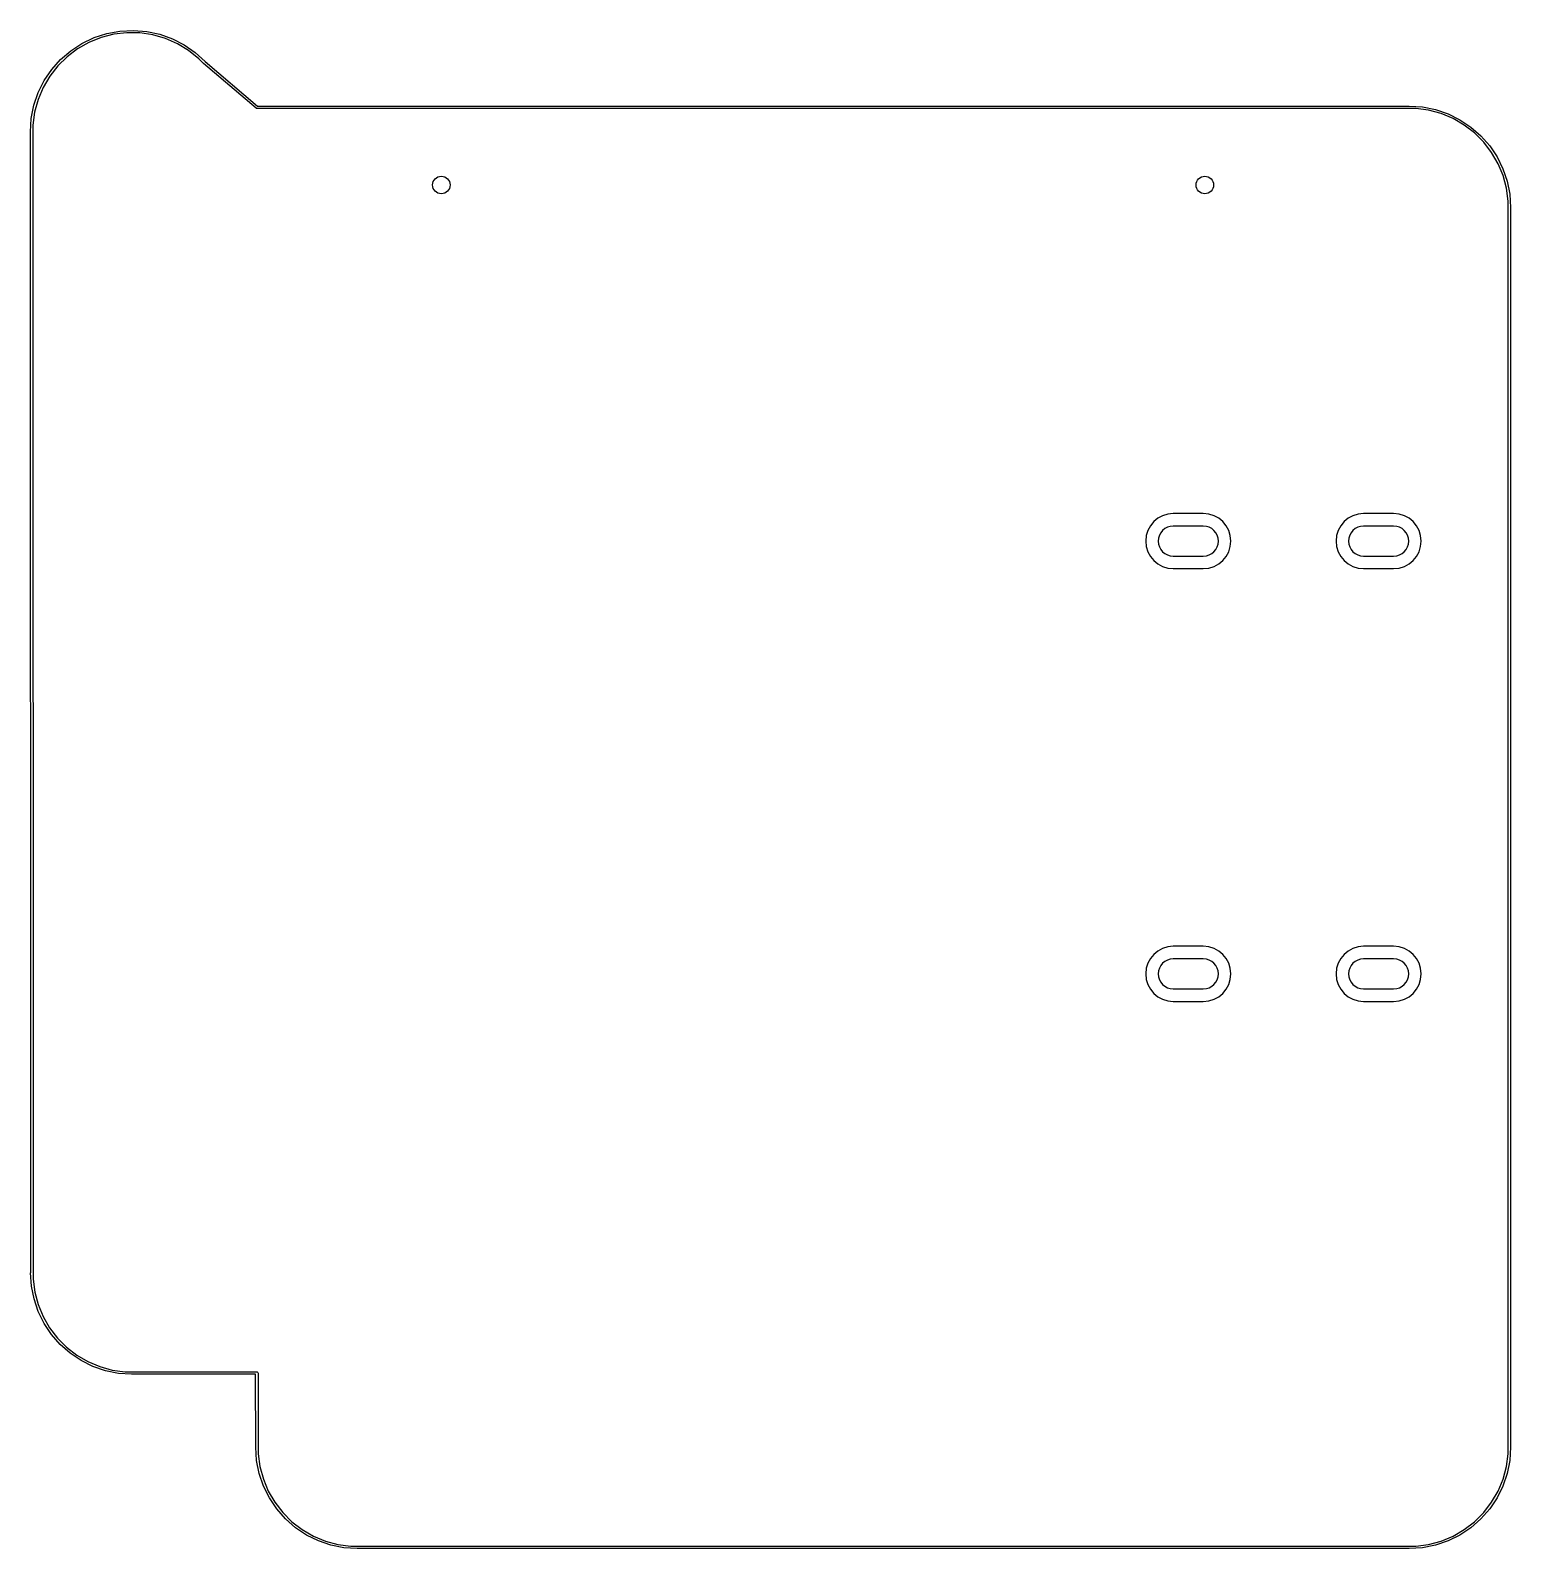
# Model space of a CAD drawing. Header units: millimetres. Extents: x 84.1 to 113.6, y -82.9 to -52.6.
import ezdxf

# ---------------------------------------------------------------- set-up
doc = ezdxf.new("R2010")
doc.units = ezdxf.units.MM
doc.layers.add('Edge.Cuts', color=254, linetype='CONTINUOUS', true_color=0xd0d2cd)

msp = doc.modelspace()

# ---------------------------------------------------------------- linework, layer by layer
at = {"layer": 'Edge.Cuts', "linetype": 'CONTINUOUS'}
for p, q in [((85.371114, -52.755472), (85.625366, -52.672552)), ((85.764374, -52.688857), (85.511059, -52.753317)), ((85.625366, -52.672552), (85.888327, -52.623859)), ((86.023974, -52.65834), (85.764374, -52.688857)), ((85.888327, -52.623859), (86.155412, -52.610243)), ((86.285332, -52.662298), (86.023974, -52.65834)), ((86.155412, -52.610243), (86.421961, -52.631941)), ((86.543889, -52.700662), (86.285332, -52.662298)), ((86.421961, -52.631941), (86.683328, -52.688574)), ((86.795137, -52.772763), (86.543889, -52.700662)), ((86.683328, -52.688574), (86.934952, -52.779155)), ((84.703742, -53.19231), (84.906248, -53.017637)), ((85.040769, -52.978996), (84.831998, -53.136279)), ((84.906248, -53.017637), (85.130007, -52.871173)), ((85.268447, -52.850595), (85.040769, -52.978996)), ((85.130007, -52.871173), (85.371114, -52.755472)), ((85.511059, -52.753317), (85.268447, -52.850595)), ((87.034691, -52.877344), (86.795137, -52.772763)), ((86.934952, -52.779155), (87.172445, -52.902105)), ((87.258376, -53.012581), (87.034691, -52.877344)), ((87.172445, -52.902105), (87.391665, -53.055278)), ((87.462289, -53.176114), (87.258376, -53.012581)), ((84.645773, -53.319702), (84.485343, -53.526066)), ((84.526019, -53.392146), (84.703742, -53.19231)), ((84.831998, -53.136279), (84.645773, -53.319702)), ((87.391665, -53.055278), (87.586748, -53.234132)), ((87.552641, -53.270547), (87.462289, -53.176114)), ((87.553478, -53.270998), (87.552641, -53.270547)), ((87.554547, -53.272343), (87.553478, -53.270998)), ((88.608566, -54.166083), (87.554547, -53.272343)), ((87.586748, -53.234132), (87.586883, -53.234207)), ((87.586883, -53.234207), (88.633906, -54.122015)), ((84.256836, -53.852984), (84.376179, -53.613658)), ((84.485343, -53.526066), (84.353505, -53.75177)), ((84.376179, -53.613658), (84.526019, -53.392146)), ((84.170071, -54.105949), (84.256836, -53.852984)), ((84.353505, -53.75177), (84.25256, -53.99288)), ((84.117398, -54.368142), (84.170071, -54.105949)), ((84.184267, -54.245188), (84.149818, -54.504296)), ((84.25256, -53.99288), (84.184267, -54.245188)), ((88.614351, -54.169296), (88.608566, -54.166083)), ((88.615167, -54.170112), (88.614351, -54.169296)), ((88.616184, -54.170314), (88.615167, -54.170112)), ((88.617093, -54.170819), (88.616184, -54.170314)), ((88.618244, -54.170724), (88.617093, -54.170819)), ((88.624734, -54.172015), (88.618244, -54.170724)), ((111.624734, -54.172015), (88.624734, -54.172015)), ((88.633906, -54.122015), (111.624734, -54.122015)), ((111.624734, -54.122015), (111.88905, -54.139339)), ((111.754182, -54.172015), (111.624734, -54.172015)), ((112.010864, -54.205807), (111.754182, -54.172015)), ((111.88905, -54.139339), (112.148843, -54.191015)), ((112.260939, -54.272815), (112.010864, -54.205807)), ((112.148843, -54.191015), (112.399668, -54.276159)), ((84.099734, -54.63499), (84.117398, -54.368142)), ((84.149818, -54.504296), (84.149734, -54.634983)), ((112.500129, -54.37189), (112.260939, -54.272815)), ((112.399668, -54.276159), (112.637234, -54.393313)), ((112.72434, -54.501338), (112.500129, -54.37189)), ((112.637234, -54.393313), (112.857476, -54.540474)), ((112.929737, -54.658945), (112.72434, -54.501338)), ((112.857476, -54.540474), (113.056626, -54.715123)), ((84.099734, -54.634992), (84.099734, -54.63499)), ((84.099734, -54.634997), (84.099734, -54.634992)), ((84.106373, -77.410012), (84.099734, -54.634997)), ((84.149734, -54.634983), (84.156375, -77.415399)), ((113.112804, -54.842012), (112.929737, -54.658945)), ((113.056626, -54.715123), (113.231275, -54.914273)), ((113.270411, -55.047409), (113.112804, -54.842012)), ((113.231275, -54.914273), (113.378436, -55.134515)), ((113.399859, -55.27162), (113.270411, -55.047409)), ((113.378436, -55.134515), (113.49559, -55.372081)), ((113.498934, -55.51081), (113.399859, -55.27162)), ((113.49559, -55.372081), (113.580734, -55.622906)), ((113.565942, -55.760885), (113.498934, -55.51081)), ((113.599734, -56.017567), (113.565942, -55.760885)), ((113.580734, -55.622906), (113.63241, -55.882699)), ((113.599734, -56.147015), (113.599734, -56.017567)), ((113.63241, -55.882699), (113.649734, -56.147015)), ((113.599734, -80.897015), (113.599734, -56.147015)), ((113.649734, -56.147015), (113.649734, -80.897015)), ((107.514734, -62.257015), (106.914734, -62.257015)), ((111.314734, -62.257015), (110.714734, -62.257015)), ((107.514734, -62.507015), (106.914734, -62.507015)), ((111.314734, -62.507015), (110.714734, -62.507015)), ((106.914734, -63.107015), (107.514734, -63.107015)), ((110.714734, -63.107015), (111.314734, -63.107015)), ((106.914734, -63.357015), (107.514734, -63.357015)), ((110.714734, -63.357015), (111.314734, -63.357015)), ((107.514734, -70.897015), (106.914734, -70.897015)), ((111.314734, -70.897015), (110.714734, -70.897015)), ((107.514734, -71.147015), (106.914734, -71.147015)), ((111.314734, -71.147015), (110.714734, -71.147015)), ((106.914734, -71.747015), (107.514734, -71.747015)), ((110.714734, -71.747015), (111.314734, -71.747015)), ((106.914734, -71.997015), (107.514734, -71.997015)), ((110.714734, -71.997015), (111.314734, -71.997015)), ((84.104621, -77.415406), (84.106373, -77.410012)), ((84.121832, -77.678956), (84.104621, -77.415406)), ((84.154618, -77.424241), (84.15459, -77.54448)), ((84.15459, -77.54448), (84.188161, -77.800435)), ((84.156375, -77.415399), (84.154618, -77.424241)), ((84.173168, -77.938029), (84.121832, -77.678956)), ((84.188161, -77.800435), (84.25473, -78.049852)), ((84.257756, -78.188228), (84.173168, -77.938029)), ((84.25473, -78.049852), (84.353166, -78.288496)), ((84.37416, -78.425303), (84.257756, -78.188228)), ((84.353166, -78.288496), (84.481798, -78.512313)), ((84.520403, -78.645228), (84.37416, -78.425303)), ((84.481798, -78.512313), (84.638442, -78.717503)), ((84.694003, -78.84427), (84.520403, -78.645228)), ((84.638442, -78.717503), (84.820438, -78.900582)), ((84.892011, -79.019048), (84.694003, -78.84427)), ((84.820438, -78.900582), (85.024694, -79.058442)), ((85.111064, -79.166595), (84.892011, -79.019048)), ((85.024694, -79.058442), (85.247744, -79.1884)), ((85.347444, -79.284404), (85.111064, -79.166595)), ((85.247744, -79.1884), (85.485798, -79.288252)), ((85.597136, -79.370476), (85.347444, -79.284404)), ((85.485798, -79.288252), (85.734816, -79.3563)), ((85.8559, -79.423349), (85.597136, -79.370476)), ((85.734816, -79.3563), (85.990568, -79.39139)), ((85.990568, -79.39139), (86.11964, -79.392125)), ((86.11964, -79.392125), (88.619491, -79.392125)), ((88.619491, -79.392125), (88.628888, -79.393994)), ((88.628888, -79.393994), (88.628976, -79.393994)), ((88.628976, -79.393994), (88.628998, -79.394016)), ((88.628998, -79.394016), (88.629058, -79.394028)), ((88.629058, -79.394028), (88.635765, -79.400735)), ((88.635765, -79.400735), (88.642554, -79.407476)), ((88.642554, -79.407476), (88.642566, -79.407536)), ((88.642566, -79.407536), (88.642588, -79.407558)), ((88.642588, -79.407558), (88.642588, -79.407643)), ((88.642588, -79.407643), (88.644491, -79.417036)), ((86.119342, -79.442125), (85.8559, -79.423349)), ((86.119399, -79.442106), (86.119342, -79.442125)), ((86.119491, -79.442125), (86.119399, -79.442106)), ((88.594579, -79.442125), (86.119491, -79.442125)), ((88.599734, -80.897103), (88.594579, -79.442125)), ((88.644491, -79.417036), (88.649734, -80.896926)), ((88.599742, -80.897145), (88.599734, -80.897103)), ((88.617058, -81.161331), (88.599742, -80.897145)), ((88.649734, -80.896926), (88.649723, -80.896981)), ((88.649723, -80.896981), (88.649734, -80.897015)), ((88.649734, -80.897015), (88.649734, -81.026463)), ((113.599734, -81.026463), (113.599734, -80.897015)), ((113.649734, -80.897015), (113.63241, -81.161331)), ((88.668734, -81.421124), (88.617058, -81.161331)), ((88.649734, -81.026463), (88.683526, -81.283145)), ((113.565942, -81.283145), (113.599734, -81.026463)), ((113.63241, -81.161331), (113.580734, -81.421124)), ((88.753878, -81.671949), (88.668734, -81.421124)), ((88.683526, -81.283145), (88.750534, -81.53322)), ((88.750534, -81.53322), (88.849609, -81.77241)), ((113.399859, -81.77241), (113.498934, -81.53322)), ((113.580734, -81.421124), (113.49559, -81.671949)), ((113.498934, -81.53322), (113.565942, -81.283145)), ((88.871032, -81.909515), (88.753878, -81.671949)), ((88.849609, -81.77241), (88.979057, -81.996621)), ((113.270411, -81.996621), (113.399859, -81.77241)), ((113.49559, -81.671949), (113.378436, -81.909515)), ((89.018193, -82.129757), (88.871032, -81.909515)), ((88.979057, -81.996621), (89.136664, -82.202018)), ((89.192842, -82.328907), (89.018193, -82.129757)), ((113.231275, -82.129757), (113.056626, -82.328907)), ((113.112804, -82.202018), (113.270411, -81.996621)), ((113.378436, -81.909515), (113.231275, -82.129757)), ((89.136664, -82.202018), (89.319731, -82.385085)), ((89.391992, -82.503556), (89.192842, -82.328907)), ((89.319731, -82.385085), (89.525128, -82.542692)), ((112.72434, -82.542692), (112.929737, -82.385085)), ((113.056626, -82.328907), (112.857476, -82.503556)), ((112.929737, -82.385085), (113.112804, -82.202018)), ((89.612234, -82.650717), (89.391992, -82.503556)), ((89.525128, -82.542692), (89.749339, -82.67214)), ((89.8498, -82.767871), (89.612234, -82.650717)), ((89.749339, -82.67214), (89.988529, -82.771215)), ((112.260939, -82.771215), (112.500129, -82.67214)), ((112.637234, -82.650717), (112.399668, -82.767871)), ((112.500129, -82.67214), (112.72434, -82.542692)), ((112.857476, -82.503556), (112.637234, -82.650717)), ((90.100625, -82.853015), (89.8498, -82.767871)), ((89.988529, -82.771215), (90.238604, -82.838223)), ((90.360418, -82.904691), (90.100625, -82.853015)), ((90.238604, -82.838223), (90.495286, -82.872015)), ((90.624734, -82.922015), (90.360418, -82.904691)), ((90.495286, -82.872015), (90.624734, -82.872015)), ((90.624734, -82.872015), (111.624734, -82.872015)), ((111.624734, -82.922015), (90.624734, -82.922015)), ((111.624734, -82.872015), (111.754182, -82.872015)), ((111.88905, -82.904691), (111.624734, -82.922015)), ((111.754182, -82.872015), (112.010864, -82.838223)), ((112.148843, -82.853015), (111.88905, -82.904691)), ((112.010864, -82.838223), (112.260939, -82.771215)), ((112.399668, -82.767871), (112.148843, -82.853015))]:
    msp.add_line(p, q, dxfattribs=at)
at = {"layer": 'Edge.Cuts'}
for centre in [(92.304734, -55.697015), (92.304734, -55.697015), (107.544734, -55.697015), (107.544734, -55.697015)]:
    msp.add_circle(centre, 0.175, dxfattribs=at)
for centre, radius, start, end in [((106.914734, -62.807015), 0.55, 90, 270), ((107.514734, -62.807015), 0.55, -90, 90), ((110.714734, -62.807015), 0.55, 90, 270), ((111.314734, -62.807015), 0.55, -90, 90), ((106.914734, -62.807015), 0.3, 90, 270), ((107.514734, -62.807015), 0.3, -90, 90), ((110.714734, -62.807015), 0.3, 90, 270), ((111.314734, -62.807015), 0.3, -90, 90), ((106.914734, -71.447015), 0.55, 90, 270), ((107.514734, -71.447015), 0.55, -90, 90), ((110.714734, -71.447015), 0.55, 90, 270), ((111.314734, -71.447015), 0.55, -90, 90), ((106.914734, -71.447015), 0.3, 90, 270), ((107.514734, -71.447015), 0.3, -90, 90), ((110.714734, -71.447015), 0.3, 90, 270), ((111.314734, -71.447015), 0.3, -90, 90)]:
    msp.add_arc(centre, radius, start, end, dxfattribs=at)

doc.saveas('drawing.dxf')
